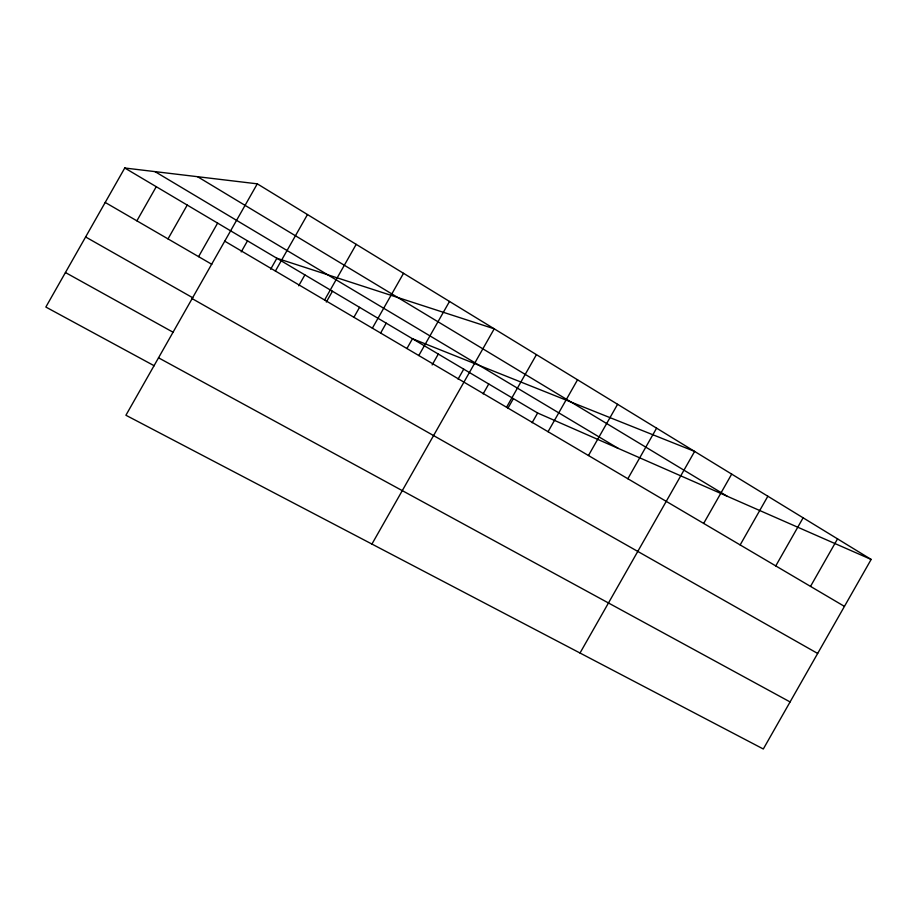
<?xml version="1.0" encoding="UTF-8"?>
<svg xmlns="http://www.w3.org/2000/svg" width="917" height="917" viewBox="0 0 917 917"><rect width="100%" height="100%" fill="white"/><g stroke="black" fill="none" stroke-linecap="round" stroke-linejoin="round"><path stroke-width="1.38" d="M257.287 183.836L125.916 415.252L763.311 748.994L871.15 559.439L257.287 183.836L124.758 168.006L45.85 307.046L154.205 365.768M136.885 220.837L156.257 186.701M168.006 238.901L187.217 205.064M198.588 256.645L217.616 223.106M241.205 251.923L247.498 240.839M270.63 269.254L276.865 258.262L494.229 328.813L371.924 544.068M275.409 271.019L307.482 214.544M298.701 285.783L304.891 274.894M324.595 300.008L356.197 244.358M326.314 302.048L332.447 291.251M353.939 317.225L359.556 307.333M372.371 328.171L403.526 273.312M380.658 332.974L386.229 323.162M406.953 348.471L412.478 338.74L694.627 451.428L580.014 653.019M418.794 355.532L449.513 301.452M432.136 364.932L438.303 354.065M458.064 379.111L463.727 369.15M483.133 393.886L488.75 383.994M506.551 407.251L536.445 354.638M507.812 408.42L513.382 398.62M532.112 422.737L537.637 413.005L871.15 559.439M548.045 431.712L577.55 379.787M588.462 455.531L617.588 404.294M627.847 478.743L656.595 428.159M703.66 523.424L731.697 474.112M740.157 544.927L767.85 496.235M775.759 565.915L803.12 517.807M810.513 586.399L837.542 538.875M158.526 357.813L790.087 701.941M65.439 272.532L173.21 332.298M85.613 236.964L192.799 297.796M192.134 298.621L817.666 653.454M105.214 202.451L211.804 264.314M224.745 241.171L844.442 606.389M124.758 168.006L537.637 413.005M155.019 171.617L618.276 448.413M197.579 176.706L727.043 496.166"/></g></svg>
